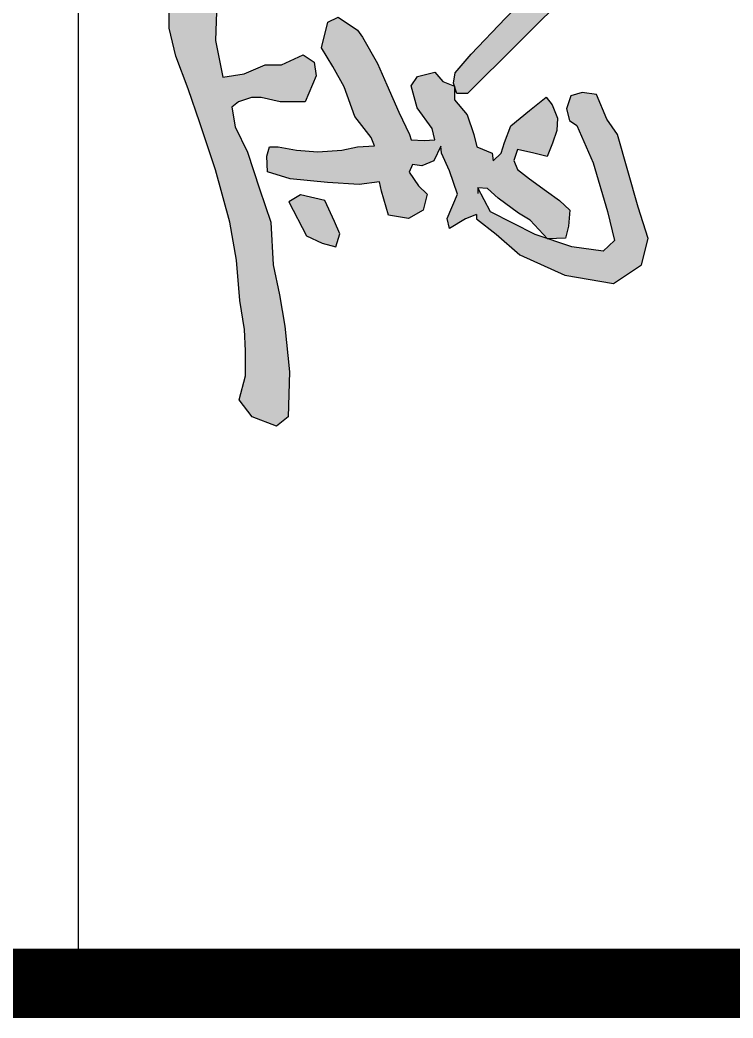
# Model space of a CAD drawing. Header units: millimetres. Extents: x 539196 to 807275, y 431843 to 1156631.
# Drawn here: x 691286 to 692740, y 853272 to 855308 of the extents above; entities that cross this region are included whole.
import ezdxf

# ---------------------------------------------------------------- set-up
doc = ezdxf.new("R2010")
doc.units = ezdxf.units.MM
doc.header["$MEASUREMENT"] = 0
doc.layers.add('PUB_TITLE', color=4, linetype='Continuous')
doc.layers.add('SIG_TEXT', color=7, linetype='Continuous')

# ---------------------------------------------------------------- blocks, each defined once
blk = doc.blocks.new('A$C252E1BA3')
at = {"layer": 'SIG_TEXT', "lineweight": 25}
blk.add_hatch(color=1, dxfattribs=at).paths.add_polyline_path([(1316.4, 759.3), (1340.3, 791.6), (1351.3, 809.5), (1380.4, 837.3), (1379.5, 865.7), (1360.7, 870), (1335.1, 872.5), (1319.9, 856.1), (1305.3, 835.7), (1285.7, 808.5), (1271.2, 789.7), (1256.7, 783.8), (1239.6, 789.7), (1245.6, 815.3), (1250.7, 836.6), (1229.4, 845.1), (1209.8, 851.9), (1190.2, 852.8), (1168.9, 844.2), (1157, 834.9), (1178.3, 808.5), (1202.1, 779.5), (1228.6, 769.3), (1245.6, 764.2), (1257.5, 751.4), (1245.6, 749.7), (1235.4, 725.9), (1215.8, 720.8), (1185.1, 710.6), (1161.2, 690.3), (1139.9, 690.3), (1132.3, 672.2), (1117.8, 659.5), (1124.6, 632.2), (1139.1, 622), (1174, 631.4), (1206.4, 655.2), (1224.3, 659.5), (1225.2, 642.4), (1224.3, 622), (1215.8, 619.4), (1180.8, 602.4), (1137.4, 583.7), (1104.1, 569.2), (1062.4, 545.4), (1051.3, 537.7), (1030.8, 507), (1038.5, 490.9), (1079.4, 480.6), (1108.4, 498.5), (1140.8, 516.4), (1187.7, 533.4), (1220.9, 559), (1233.7, 564.1), (1235.4, 537.7), (1240.5, 513), (1243.1, 474.7), (1240.5, 441.5), (1235.4, 412.5), (1235.4, 398.9), (1249.9, 394.6), (1274.6, 395.5), (1285.7, 431.2), (1291.6, 490), (1295, 540.2), (1290.5, 572.4), (1305.4, 575.1), (1343.3, 586.3), (1348.6, 617.7), (1335.3, 641.1), (1310.2, 647.5), (1296.9, 633.7), (1275.1, 618.8), (1263.4, 624.1), (1265.5, 639), (1257.5, 657.6), (1234.1, 668.8), (1245.2, 669.9), (1273.5, 682.6), (1310.2, 694.9), (1348.6, 678.9), (1364.1, 682.6), (1348.8, 707.7), (1342, 725.2), (1348.8, 724.9), (1373, 756.1), (1406, 793.3), (1438, 864.3), (1451, 941.3), (1421.6, 985.5), (1380, 995.8), (1330.6, 980.3), (1216.2, 947.4), (1191.9, 930.9), (1153, 914.5), (1149.5, 892), (1154.7, 873.8), (1175.5, 866.9), (1193.7, 872), (1201.5, 883.3), (1260.4, 909.3), (1337.5, 931.8), (1383.4, 943), (1399.9, 924.9), (1393, 875.5), (1373.9, 817.5), (1337.9, 747.1), (1299.9, 727.4), (1301, 742.2)])
h = blk.add_hatch(color=1, dxfattribs=at)
h.paths.add_polyline_path([(1089.3, 716.7), (1118.9, 691.3), (1134.7, 688.6), (1151.2, 694.1), (1151.5, 711), (1073.8, 788.6), (982.2, 880.2), (961.3, 875.5), (949.6, 839.8), (966.8, 819.1), (998.5, 804), (1032.2, 771)])
h.paths.add_polyline_path([(1319.9, 486.1), (1311.3, 447.5), (1322, 429.3), (1375.7, 457.1), (1387.5, 481.8), (1392.9, 503.3), (1372.5, 509.7), (1353.1, 501.1)])
h.paths.add_polyline_path([(1125.5, 325.2), (1067.6, 313.4), (1007.4, 315.6), (974.2, 302.7), (964.5, 271.6), (974.2, 250.1), (995.6, 240.5), (1048.2, 240.5), (1092.3, 251.2), (1143.8, 270.5), (1197.5, 288.7), (1271.5, 313.4), (1354.2, 335.9), (1414.3, 346.7), (1477.7, 352), (1523.8, 359.5), (1557.1, 360.6), (1596.8, 360.6), (1634.4, 350.9), (1661.3, 371.3), (1676.3, 409.9), (1661.3, 428.2), (1590.4, 430.3), (1518.5, 422.8), (1469.1, 414.2), (1421.8, 404.6), (1354.4, 400.7), (1301.6, 383.1), (1243.6, 363.8), (1203.9, 344.5), (1172.8, 339.2), (1164.2, 349.9), (1157.7, 370.3), (1157.7, 385.3), (1164.2, 415.3), (1164.2, 438.9), (1164.2, 455), (1123.4, 472.2), (1101.9, 468.9), (1090.1, 451.8), (1106.2, 417.5), (1106.2, 391.7), (1120.2, 358.5)])
at = {"layer": 'SIG_TEXT', "color": 1, "lineweight": 25}
for points in [[(1342, 725.2), (1348.8, 724.9), (1373, 756.1), (1406, 793.3), (1438, 864.3), (1451, 941.3), (1421.6, 985.5), (1380, 995.8), (1330.6, 980.3), (1216.2, 947.4), (1191.9, 930.9), (1153, 914.5), (1149.5, 892), (1154.7, 873.8), (1175.5, 866.9), (1193.7, 872), (1201.5, 883.3)], [(1201.5, 883.3), (1260.4, 909.3), (1337.5, 931.8), (1383.4, 943), (1399.9, 924.9), (1393, 875.5), (1373.9, 817.5), (1337.9, 747.1), (1299.9, 727.4), (1308.9, 727)], [(982.2, 880.2), (1073.8, 788.6), (1151.5, 711), (1151.2, 694.1), (1134.7, 688.6), (1118.9, 691.3), (1089.3, 716.7), (1032.2, 771), (998.5, 804), (966.8, 819.1), (949.6, 839.8), (961.3, 875.5), (982.2, 880.2)], [(1342, 725.2), (1348.8, 707.7), (1364.1, 682.6), (1348.6, 678.9), (1310.2, 694.9), (1273.5, 682.6), (1245.2, 669.9), (1234.1, 668.8), (1257.5, 657.6), (1265.5, 639), (1263.4, 624.1), (1275.1, 618.8), (1296.9, 633.7), (1310.2, 647.5), (1335.3, 641.1), (1348.6, 617.7), (1343.3, 586.3), (1305.4, 575.1), (1290.5, 572.4), (1295, 540.2), (1291.6, 490), (1285.7, 431.2), (1274.6, 395.5), (1249.9, 394.6), (1235.4, 398.9), (1235.4, 412.5), (1240.5, 441.5), (1243.1, 474.7), (1240.5, 513), (1235.4, 537.7), (1233.7, 564.1), (1220.9, 559), (1187.7, 533.4), (1140.8, 516.4), (1108.4, 498.5), (1079.4, 480.6), (1038.5, 490.9), (1030.8, 507), (1051.3, 537.7), (1062.4, 545.4), (1104.1, 569.2), (1137.4, 583.7), (1180.8, 602.4), (1215.8, 619.4), (1224.3, 622), (1225.2, 642.4), (1224.3, 659.5), (1224.3, 659.5), (1206.4, 655.2), (1174, 631.4), (1139.1, 622), (1124.6, 632.2), (1117.8, 659.5), (1132.3, 672.2), (1139.9, 690.3), (1161.2, 690.3), (1185.1, 710.6), (1215.8, 720.8), (1235.4, 725.9), (1245.6, 749.7), (1257.5, 751.4), (1245.6, 764.2), (1228.6, 769.3), (1202.1, 779.5), (1178.3, 808.5), (1157, 834.9), (1168.9, 844.2), (1190.2, 852.8), (1209.8, 851.9), (1229.4, 845.1), (1250.7, 836.6), (1245.6, 815.3), (1239.6, 789.7), (1256.7, 783.8), (1271.2, 789.7), (1285.7, 808.5), (1305.3, 835.7), (1319.9, 856.1), (1335.1, 872.5), (1360.7, 870), (1379.5, 865.7), (1380.4, 837.3), (1351.3, 809.5), (1340.3, 791.6), (1316.4, 759.3), (1301, 742.2), (1299.9, 727.4)], [(1353.1, 501.1), (1319.9, 486.1), (1311.3, 447.5), (1322, 429.3), (1375.7, 457.1), (1387.5, 481.8), (1392.9, 503.3), (1372.5, 509.7), (1353.1, 501.1)], [(1123.4, 472.2), (1164.2, 455), (1164.2, 438.9), (1164.2, 415.3), (1157.7, 385.3), (1157.7, 370.3), (1164.2, 349.9), (1172.8, 339.2), (1203.9, 344.5), (1243.6, 363.8), (1301.6, 383.1), (1354.4, 400.7), (1421.8, 404.6), (1469.1, 414.2), (1518.5, 422.8), (1590.4, 430.3), (1661.3, 428.2), (1676.3, 409.9), (1661.3, 371.3), (1634.4, 350.9), (1596.8, 360.6), (1557.1, 360.6), (1523.8, 359.5), (1477.7, 352), (1414.3, 346.7), (1354.2, 335.9), (1271.5, 313.4), (1197.5, 288.7), (1143.8, 270.5), (1092.3, 251.2), (1048.2, 240.5), (995.6, 240.5)], [(1007.4, 315.6), (1067.6, 313.4), (1125.5, 325.2), (1120.2, 358.5), (1106.2, 391.7), (1106.2, 417.5), (1090.1, 451.8), (1101.9, 468.9), (1123.4, 472.2)]]:
    blk.add_lwpolyline(points, dxfattribs=at)
blk = doc.blocks.new('图签11')
blk.add_line((3661955.9, -352170.3), (3668755.9, -352170.3))
at = {"layer": 'PUB_TITLE', "const_width": 100}
blk.add_lwpolyline([(3661955.9, -326170.7), (3668755.9, -326170.7), (3668755.9, -366170.3), (3661955.9, -366170.3)], close=True, dxfattribs=at)
at = {"xscale": 0.9142857138067484, "yscale": 0.9142857142724097, "zscale": 0.9142857142857145}
blk.add_blockref('A$C252E1BA3', (3666419.8, -352259), dxfattribs=at)

msp = doc.modelspace()

# ---------------------------------------------------------------- linework, layer by layer
at = {"layer": 'PUB_TITLE', "const_width": 100}
msp.add_lwpolyline([(670890.4, 853343), (728290.4, 853343), (728290.4, 933943), (670890.4, 933943)], close=True, dxfattribs=at)

# ---------------------------------------------------------------- block references
at = {"xscale": 1.41428571427241, "yscale": 1.41428571427241, "zscale": 1.414285714285714, "rotation": 270}
msp.add_blockref('图签11', (1189474.3, 6042012.1), dxfattribs=at)

doc.saveas('drawing.dxf')
